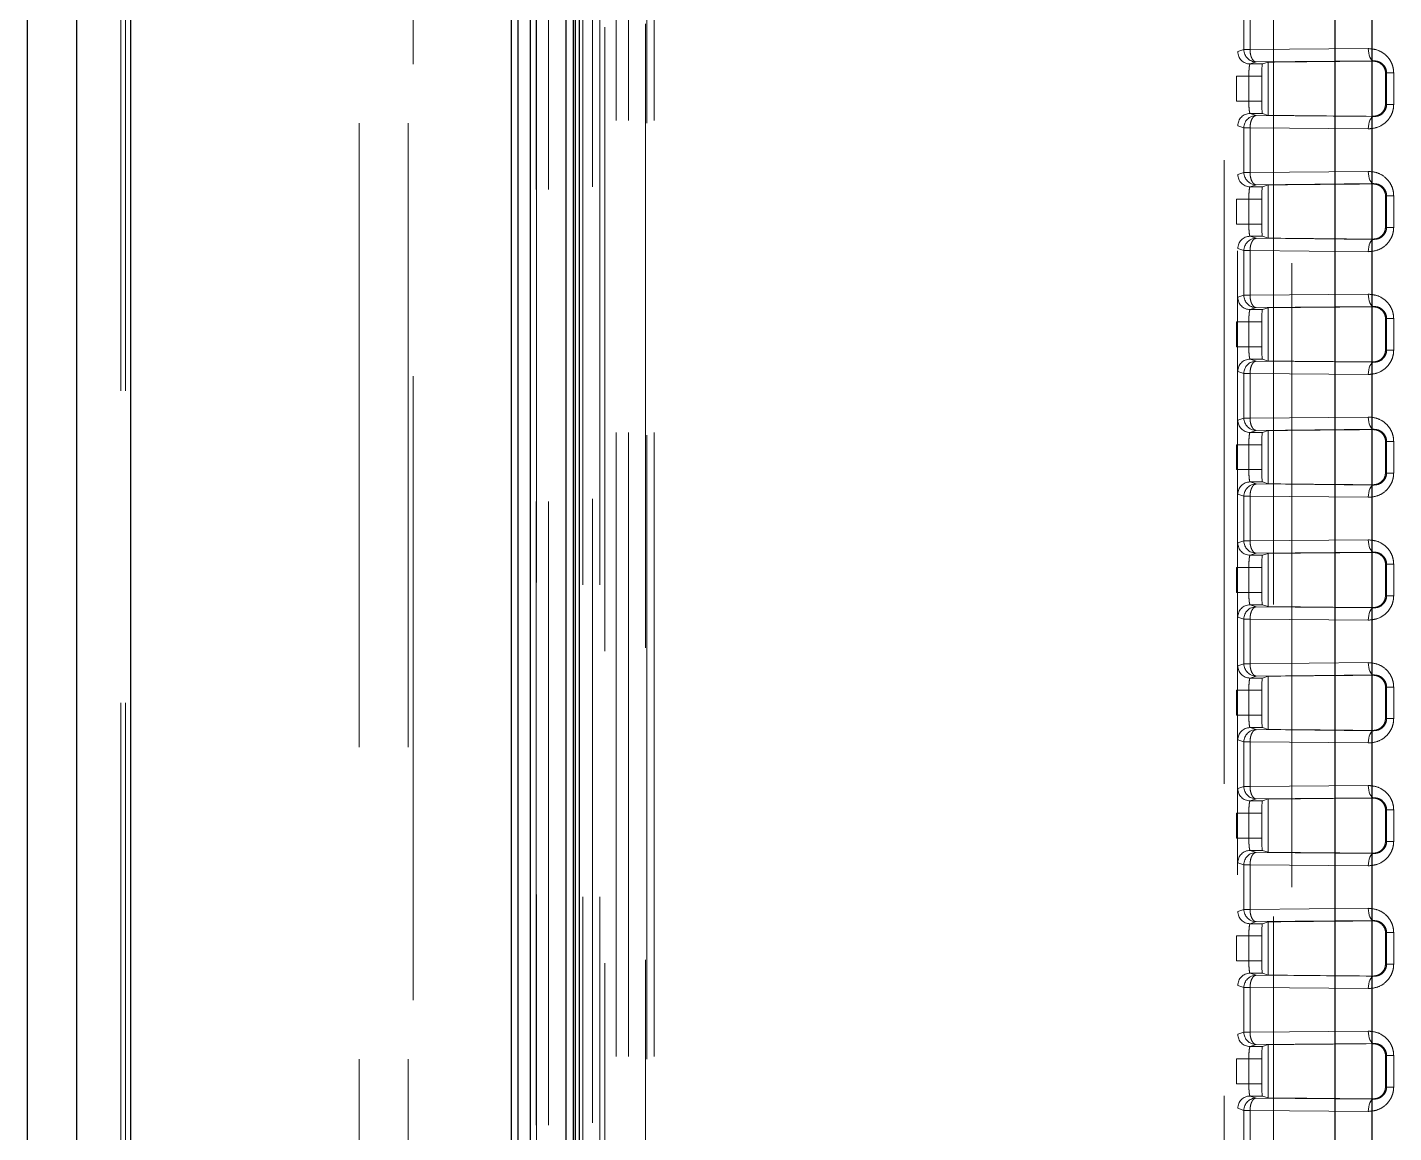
# Model space of a CAD drawing. Header units: millimetres. Extents: x 108 to 5832, y 144 to 4056.
# Drawn here: x 1115.8 to 1171.4, y 1495.6 to 1540.6 of the extents above; entities that cross this region are included whole.
import ezdxf

# ---------------------------------------------------------------- set-up
doc = ezdxf.new("R2010")
doc.units = ezdxf.units.MM
doc.header["$LTSCALE"] = 20
doc.linetypes.add('HIDDEN', pattern=[1.905, 1.27, -0.635])

msp = doc.modelspace()

# ---------------------------------------------------------------- linework, layer by layer
at = {"color": 7, "linetype": 'Continuous', "lineweight": 25}
for p, q in [((1115.802, 1767.814), (1115.802, 1131.814)), ((1117.802, 1767.814), (1117.802, 1131.814)), ((1120.002, 1754.814), (1120.002, 1144.814)), ((1135.502, 1381.614), (1135.502, 1619.614)), ((1135.776, 1381.614), (1135.776, 1619.614)), ((1136.276, 1381.614), (1136.276, 1619.614)), ((1137.715, 1619.514), (1137.715, 1381.714)), ((1138.015, 1619.514), (1138.015, 1381.714)), ((1138.11, 1381.714), (1138.11, 1619.514)), ((1138.252, 1619.364), (1138.252, 1381.864)), ((1169.002, 1594.914), (1169.002, 1406.314)), ((1170.502, 1593.414), (1170.502, 1407.814))]:
    msp.add_line(p, q, dxfattribs=at)
at = {"color": 1, "linetype": 'HIDDEN', "lineweight": 18}
for p, q in [((1119.602, 1144.814), (1119.602, 1754.814)), ((1119.802, 1144.814), (1119.802, 1754.814)), ((1120.002, 1754.814), (1120.002, 1144.814)), ((1136.502, 1381.614), (1136.502, 1619.614)), ((1136.513, 1619.614), (1136.513, 1381.614)), ((1137.013, 1381.614), (1137.013, 1619.614)), ((1138.41, 1619.514), (1138.41, 1381.714)), ((1138.802, 1381.714), (1138.802, 1619.514)), ((1139.094, 1619.514), (1139.094, 1381.712)), ((1139.302, 1616.814), (1139.302, 1384.414)), ((1139.756, 1384.414), (1139.756, 1616.814)), ((1140.256, 1384.414), (1140.256, 1616.814)), ((1140.96, 1616.957), (1140.96, 1384.272)), ((1141.002, 1384.313), (1141.002, 1616.915)), ((1141.302, 1384.414), (1141.302, 1616.814)), ((1164.502, 1433.612), (1164.502, 1580.621)), ((1166.505, 1580.616), (1166.505, 1433.613)), ((1165.041, 1429.914), (1165.041, 1578.791)), ((1129.302, 1574.814), (1129.302, 1424.814)), ((1131.302, 1574.814), (1131.302, 1424.814)), ((1131.502, 1424.814), (1131.502, 1574.814)), ((1167.253, 1569.114), (1167.253, 1433.738)), ((1165.299, 1539.705), (1165.299, 1541.524)), ((1165.55, 1539.705), (1165.55, 1541.524)), ((1165.299, 1539.705), (1165.053, 1539.623)), ((1165.55, 1539.705), (1165.299, 1539.705)), ((1170.361, 1539.749), (1165.55, 1539.705)), ((1165.552, 1539.123), (1165.798, 1539.205)), ((1166.054, 1539.123), (1165.552, 1539.123)), ((1170.579, 1539.249), (1165.798, 1539.205)), ((1166.284, 1539.199), (1166.054, 1539.123)), ((1166.284, 1539.199), (1166.284, 1537.029)), ((1170.579, 1539.249), (1170.549, 1539.239)), ((1165.002, 1538.623), (1165.002, 1537.606)), ((1165.002, 1538.623), (1165.501, 1538.623)), ((1165.501, 1538.623), (1165.501, 1537.606)), ((1165.501, 1538.623), (1166.028, 1538.623)), ((1166.028, 1537.606), (1166.028, 1538.623)), ((1171.062, 1538.743), (1171.106, 1538.758)), ((1171.062, 1537.485), (1171.062, 1538.743)), ((1171.394, 1538.758), (1171.106, 1538.758)), ((1171.106, 1537.47), (1171.106, 1538.758)), ((1171.394, 1537.47), (1171.394, 1538.758)), ((1165.002, 1537.606), (1165.501, 1537.606)), ((1166.028, 1537.606), (1165.501, 1537.606)), ((1165.552, 1537.106), (1166.054, 1537.106)), ((1165.798, 1537.024), (1165.552, 1537.106)), ((1166.054, 1537.106), (1166.284, 1537.029)), ((1171.106, 1537.47), (1171.062, 1537.485)), ((1171.394, 1537.47), (1171.106, 1537.47)), ((1165.053, 1536.606), (1165.299, 1536.524)), ((1165.798, 1537.024), (1170.579, 1536.98)), ((1170.549, 1536.99), (1170.579, 1536.98)), ((1165.299, 1536.524), (1165.55, 1536.524)), ((1165.299, 1534.705), (1165.299, 1536.524)), ((1165.55, 1534.705), (1165.55, 1536.524)), ((1165.55, 1536.524), (1170.361, 1536.48)), ((1165.299, 1534.705), (1165.053, 1534.623)), ((1165.55, 1534.705), (1165.299, 1534.705)), ((1170.361, 1534.749), (1165.55, 1534.705)), ((1165.552, 1534.123), (1165.798, 1534.205)), ((1166.054, 1534.123), (1165.552, 1534.123)), ((1170.579, 1534.249), (1165.798, 1534.205)), ((1166.284, 1534.199), (1166.054, 1534.123)), ((1166.284, 1534.199), (1166.284, 1532.029)), ((1170.579, 1534.249), (1170.549, 1534.239)), ((1165.002, 1533.623), (1165.002, 1532.606)), ((1165.002, 1533.623), (1165.501, 1533.623)), ((1165.501, 1533.623), (1165.501, 1532.606)), ((1165.501, 1533.623), (1166.028, 1533.623)), ((1166.028, 1532.606), (1166.028, 1533.623)), ((1171.062, 1533.743), (1171.106, 1533.758)), ((1171.062, 1532.485), (1171.062, 1533.743)), ((1171.394, 1533.758), (1171.106, 1533.758)), ((1171.106, 1532.47), (1171.106, 1533.758)), ((1171.394, 1532.47), (1171.394, 1533.758)), ((1165.002, 1532.606), (1165.501, 1532.606)), ((1166.028, 1532.606), (1165.501, 1532.606)), ((1165.798, 1532.024), (1165.552, 1532.106)), ((1165.552, 1532.106), (1166.054, 1532.106)), ((1166.054, 1532.106), (1166.284, 1532.029)), ((1171.106, 1532.47), (1171.062, 1532.485)), ((1171.394, 1532.47), (1171.106, 1532.47)), ((1165.053, 1531.606), (1165.299, 1531.524)), ((1165.798, 1532.024), (1170.579, 1531.98)), ((1170.549, 1531.99), (1170.579, 1531.98)), ((1165.299, 1531.524), (1165.55, 1531.524)), ((1165.299, 1529.705), (1165.299, 1531.524)), ((1165.55, 1529.705), (1165.55, 1531.524)), ((1165.55, 1531.524), (1170.361, 1531.48)), ((1165.299, 1529.705), (1165.053, 1529.623)), ((1165.55, 1529.705), (1165.299, 1529.705)), ((1170.361, 1529.749), (1165.55, 1529.705)), ((1165.552, 1529.123), (1165.798, 1529.205)), ((1166.054, 1529.123), (1165.552, 1529.123)), ((1170.579, 1529.249), (1165.798, 1529.205)), ((1166.284, 1529.199), (1166.054, 1529.123)), ((1166.284, 1529.199), (1166.284, 1527.029)), ((1170.579, 1529.249), (1170.549, 1529.239)), ((1165.002, 1528.623), (1165.002, 1527.606)), ((1165.002, 1528.623), (1165.501, 1528.623)), ((1165.501, 1528.623), (1165.501, 1527.606)), ((1165.501, 1528.623), (1166.028, 1528.623)), ((1166.028, 1527.606), (1166.028, 1528.623)), ((1171.062, 1528.743), (1171.106, 1528.758)), ((1171.062, 1527.485), (1171.062, 1528.743)), ((1171.394, 1528.758), (1171.106, 1528.758)), ((1171.106, 1527.47), (1171.106, 1528.758)), ((1171.394, 1527.47), (1171.394, 1528.758)), ((1165.002, 1527.606), (1165.501, 1527.606)), ((1166.028, 1527.606), (1165.501, 1527.606)), ((1165.552, 1527.106), (1166.054, 1527.106)), ((1165.798, 1527.024), (1165.552, 1527.106)), ((1166.054, 1527.106), (1166.284, 1527.029)), ((1171.106, 1527.47), (1171.062, 1527.485)), ((1171.394, 1527.47), (1171.106, 1527.47)), ((1165.053, 1526.606), (1165.299, 1526.524)), ((1165.798, 1527.024), (1170.579, 1526.98)), ((1170.549, 1526.99), (1170.579, 1526.98)), ((1165.299, 1526.524), (1165.55, 1526.524)), ((1165.299, 1524.705), (1165.299, 1526.524)), ((1165.55, 1524.705), (1165.55, 1526.524)), ((1165.55, 1526.524), (1170.361, 1526.48)), ((1165.299, 1524.705), (1165.053, 1524.623)), ((1165.55, 1524.705), (1165.299, 1524.705)), ((1170.361, 1524.749), (1165.55, 1524.705)), ((1165.552, 1524.123), (1165.798, 1524.205)), ((1166.054, 1524.123), (1165.552, 1524.123)), ((1170.579, 1524.249), (1165.798, 1524.205)), ((1166.284, 1524.199), (1166.054, 1524.123)), ((1166.284, 1524.199), (1166.284, 1522.029)), ((1170.579, 1524.249), (1170.549, 1524.239)), ((1171.062, 1523.743), (1171.106, 1523.758)), ((1171.394, 1523.758), (1171.106, 1523.758)), ((1171.106, 1522.47), (1171.106, 1523.758)), ((1171.394, 1522.47), (1171.394, 1523.758)), ((1165.002, 1523.623), (1165.002, 1522.606)), ((1165.002, 1523.623), (1165.501, 1523.623)), ((1165.501, 1523.623), (1165.501, 1522.606)), ((1165.501, 1523.623), (1166.028, 1523.623)), ((1166.028, 1522.606), (1166.028, 1523.623)), ((1171.062, 1522.485), (1171.062, 1523.743)), ((1165.002, 1522.606), (1165.501, 1522.606)), ((1166.028, 1522.606), (1165.501, 1522.606)), ((1165.798, 1522.024), (1165.552, 1522.106)), ((1165.552, 1522.106), (1166.054, 1522.106)), ((1166.054, 1522.106), (1166.284, 1522.029)), ((1171.106, 1522.47), (1171.062, 1522.485)), ((1171.394, 1522.47), (1171.106, 1522.47)), ((1165.053, 1521.606), (1165.299, 1521.524)), ((1165.798, 1522.024), (1170.579, 1521.98)), ((1170.549, 1521.99), (1170.579, 1521.98)), ((1165.299, 1521.524), (1165.55, 1521.524)), ((1165.299, 1519.705), (1165.299, 1521.524)), ((1165.55, 1519.705), (1165.55, 1521.524)), ((1165.55, 1521.524), (1170.361, 1521.48)), ((1165.299, 1519.705), (1165.053, 1519.623)), ((1165.55, 1519.705), (1165.299, 1519.705)), ((1170.361, 1519.749), (1165.55, 1519.705)), ((1165.552, 1519.123), (1165.798, 1519.205)), ((1166.054, 1519.123), (1165.552, 1519.123)), ((1170.579, 1519.249), (1165.798, 1519.205)), ((1166.284, 1519.199), (1166.054, 1519.123)), ((1166.284, 1519.199), (1166.284, 1517.029)), ((1170.579, 1519.249), (1170.549, 1519.239)), ((1171.062, 1518.744), (1171.106, 1518.758)), ((1171.394, 1518.758), (1171.106, 1518.758)), ((1171.106, 1517.47), (1171.106, 1518.758)), ((1171.394, 1517.47), (1171.394, 1518.758)), ((1165.002, 1518.623), (1165.002, 1517.606)), ((1165.002, 1518.623), (1165.501, 1518.623)), ((1165.501, 1518.623), (1165.501, 1517.606)), ((1165.501, 1518.623), (1166.028, 1518.623)), ((1166.028, 1517.606), (1166.028, 1518.623)), ((1171.062, 1517.485), (1171.062, 1518.744)), ((1165.002, 1517.606), (1165.501, 1517.606)), ((1166.028, 1517.606), (1165.501, 1517.606)), ((1165.798, 1517.024), (1165.552, 1517.106)), ((1165.552, 1517.106), (1166.054, 1517.106)), ((1166.054, 1517.106), (1166.284, 1517.029)), ((1171.106, 1517.47), (1171.062, 1517.485)), ((1171.394, 1517.47), (1171.106, 1517.47)), ((1165.053, 1516.606), (1165.299, 1516.524)), ((1165.798, 1517.024), (1170.579, 1516.98)), ((1170.549, 1516.99), (1170.579, 1516.98)), ((1165.299, 1516.524), (1165.55, 1516.524)), ((1165.299, 1514.705), (1165.299, 1516.524)), ((1165.55, 1514.705), (1165.55, 1516.524)), ((1165.55, 1516.524), (1170.361, 1516.48)), ((1165.299, 1514.705), (1165.053, 1514.623)), ((1165.55, 1514.705), (1165.299, 1514.705)), ((1170.361, 1514.749), (1165.55, 1514.705)), ((1165.552, 1514.123), (1165.798, 1514.205)), ((1166.054, 1514.123), (1165.552, 1514.123)), ((1170.579, 1514.249), (1165.798, 1514.205)), ((1166.284, 1514.199), (1166.054, 1514.123)), ((1166.284, 1514.199), (1166.284, 1512.029)), ((1170.579, 1514.249), (1170.549, 1514.239)), ((1171.062, 1513.744), (1171.106, 1513.758)), ((1171.394, 1513.758), (1171.106, 1513.758)), ((1171.106, 1512.47), (1171.106, 1513.758)), ((1171.394, 1512.47), (1171.394, 1513.758)), ((1165.002, 1513.623), (1165.002, 1512.606)), ((1165.002, 1513.623), (1165.501, 1513.623)), ((1165.501, 1513.623), (1165.501, 1512.606)), ((1165.501, 1513.623), (1166.028, 1513.623)), ((1166.028, 1512.606), (1166.028, 1513.623)), ((1171.062, 1512.485), (1171.062, 1513.744)), ((1165.002, 1512.606), (1165.501, 1512.606)), ((1166.028, 1512.606), (1165.501, 1512.606)), ((1165.552, 1512.106), (1166.054, 1512.106)), ((1165.798, 1512.024), (1165.552, 1512.106)), ((1166.054, 1512.106), (1166.284, 1512.029)), ((1171.106, 1512.47), (1171.062, 1512.485)), ((1171.394, 1512.47), (1171.106, 1512.47)), ((1165.053, 1511.606), (1165.299, 1511.524)), ((1165.798, 1512.024), (1170.579, 1511.98)), ((1170.549, 1511.99), (1170.579, 1511.98)), ((1165.299, 1511.524), (1165.55, 1511.524)), ((1165.299, 1509.705), (1165.299, 1511.524)), ((1165.55, 1509.705), (1165.55, 1511.524)), ((1165.55, 1511.524), (1170.361, 1511.48)), ((1165.299, 1509.705), (1165.053, 1509.623)), ((1165.55, 1509.705), (1165.299, 1509.705)), ((1170.361, 1509.749), (1165.55, 1509.705)), ((1165.552, 1509.123), (1165.798, 1509.205)), ((1166.054, 1509.123), (1165.552, 1509.123)), ((1170.579, 1509.249), (1165.798, 1509.205)), ((1166.284, 1509.199), (1166.054, 1509.123)), ((1166.284, 1509.199), (1166.284, 1507.029)), ((1170.579, 1509.249), (1170.549, 1509.239)), ((1171.062, 1508.744), (1171.106, 1508.758)), ((1171.394, 1508.758), (1171.106, 1508.758)), ((1171.106, 1507.47), (1171.106, 1508.758)), ((1171.394, 1507.47), (1171.394, 1508.758)), ((1165.002, 1508.623), (1165.002, 1507.606)), ((1165.002, 1508.623), (1165.501, 1508.623)), ((1165.501, 1508.623), (1165.501, 1507.606)), ((1165.501, 1508.623), (1166.028, 1508.623)), ((1166.028, 1507.606), (1166.028, 1508.623)), ((1171.062, 1507.485), (1171.062, 1508.744)), ((1165.002, 1507.606), (1165.501, 1507.606)), ((1166.028, 1507.606), (1165.501, 1507.606)), ((1165.798, 1507.024), (1165.552, 1507.106)), ((1165.552, 1507.106), (1166.054, 1507.106)), ((1166.054, 1507.106), (1166.284, 1507.029)), ((1171.106, 1507.47), (1171.062, 1507.485)), ((1171.394, 1507.47), (1171.106, 1507.47)), ((1165.053, 1506.606), (1165.299, 1506.524)), ((1165.798, 1507.024), (1170.579, 1506.98)), ((1170.549, 1506.99), (1170.579, 1506.98)), ((1165.299, 1506.524), (1165.55, 1506.524)), ((1165.299, 1504.705), (1165.299, 1506.524)), ((1165.55, 1504.705), (1165.55, 1506.524)), ((1165.55, 1506.524), (1170.361, 1506.48)), ((1165.299, 1504.705), (1165.053, 1504.623)), ((1165.55, 1504.705), (1165.299, 1504.705)), ((1170.361, 1504.749), (1165.55, 1504.705)), ((1165.552, 1504.123), (1165.798, 1504.205)), ((1166.054, 1504.123), (1165.552, 1504.123)), ((1170.579, 1504.249), (1165.798, 1504.205)), ((1166.284, 1504.199), (1166.054, 1504.123)), ((1166.284, 1504.199), (1166.284, 1502.029)), ((1170.579, 1504.249), (1170.549, 1504.239)), ((1171.062, 1503.744), (1171.106, 1503.758)), ((1171.394, 1503.758), (1171.106, 1503.758)), ((1171.106, 1502.47), (1171.106, 1503.758)), ((1171.394, 1502.47), (1171.394, 1503.758)), ((1165.002, 1503.623), (1165.002, 1502.606)), ((1165.002, 1503.623), (1165.501, 1503.623)), ((1165.501, 1503.623), (1165.501, 1502.606)), ((1165.501, 1503.623), (1166.028, 1503.623)), ((1166.028, 1502.606), (1166.028, 1503.623)), ((1171.062, 1502.485), (1171.062, 1503.744)), ((1165.002, 1502.606), (1165.501, 1502.606)), ((1166.028, 1502.606), (1165.501, 1502.606)), ((1165.798, 1502.024), (1165.552, 1502.106)), ((1165.552, 1502.106), (1166.054, 1502.106)), ((1166.054, 1502.106), (1166.284, 1502.029)), ((1171.106, 1502.47), (1171.062, 1502.485)), ((1171.394, 1502.47), (1171.106, 1502.47)), ((1165.053, 1501.606), (1165.299, 1501.524)), ((1165.299, 1501.524), (1165.55, 1501.524)), ((1165.299, 1499.705), (1165.299, 1501.524)), ((1165.55, 1499.705), (1165.55, 1501.524)), ((1165.55, 1501.524), (1170.361, 1501.48)), ((1165.798, 1502.024), (1170.579, 1501.98)), ((1170.549, 1501.99), (1170.579, 1501.98)), ((1165.299, 1499.705), (1165.053, 1499.623)), ((1165.55, 1499.705), (1165.299, 1499.705)), ((1170.361, 1499.749), (1165.55, 1499.705)), ((1165.552, 1499.123), (1165.798, 1499.205)), ((1166.054, 1499.123), (1165.552, 1499.123)), ((1170.579, 1499.249), (1165.798, 1499.205)), ((1166.284, 1499.199), (1166.054, 1499.123)), ((1166.284, 1499.199), (1166.284, 1497.029)), ((1170.579, 1499.249), (1170.549, 1499.239)), ((1171.062, 1498.744), (1171.106, 1498.758)), ((1171.062, 1497.485), (1171.062, 1498.744)), ((1171.394, 1498.758), (1171.106, 1498.758)), ((1171.106, 1497.47), (1171.106, 1498.758)), ((1171.394, 1497.47), (1171.394, 1498.758)), ((1165.002, 1498.623), (1165.002, 1497.606)), ((1165.002, 1498.623), (1165.501, 1498.623)), ((1165.501, 1498.623), (1165.501, 1497.606)), ((1165.501, 1498.623), (1166.028, 1498.623)), ((1166.028, 1497.606), (1166.028, 1498.623)), ((1165.002, 1497.606), (1165.501, 1497.606)), ((1166.028, 1497.606), (1165.501, 1497.606)), ((1165.552, 1497.106), (1166.054, 1497.106)), ((1165.798, 1497.024), (1165.552, 1497.106)), ((1166.054, 1497.106), (1166.284, 1497.029)), ((1171.106, 1497.47), (1171.062, 1497.485)), ((1171.394, 1497.47), (1171.106, 1497.47)), ((1165.053, 1496.606), (1165.299, 1496.524)), ((1165.299, 1496.524), (1165.55, 1496.524)), ((1165.299, 1494.705), (1165.299, 1496.524)), ((1165.55, 1494.705), (1165.55, 1496.524)), ((1165.55, 1496.524), (1170.361, 1496.48)), ((1165.798, 1497.024), (1170.579, 1496.98)), ((1170.549, 1496.99), (1170.579, 1496.98))]:
    msp.add_line(p, q, dxfattribs=at)
at = {"color": 1, "linetype": 'HIDDEN', "lineweight": 18, "flags": 128}
for points in [[(1170.361, 1539.749), (1170.366, 1539.652), (1170.379, 1539.559), (1170.399, 1539.474), (1170.426, 1539.398), (1170.459, 1539.336), (1170.497, 1539.289), (1170.537, 1539.26), (1170.579, 1539.249)], [(1170.361, 1536.48), (1170.366, 1536.576), (1170.379, 1536.669), (1170.399, 1536.755), (1170.426, 1536.83), (1170.459, 1536.893), (1170.497, 1536.939), (1170.537, 1536.969), (1170.579, 1536.98)], [(1170.361, 1534.749), (1170.366, 1534.652), (1170.379, 1534.559), (1170.399, 1534.474), (1170.426, 1534.398), (1170.459, 1534.336), (1170.497, 1534.289), (1170.537, 1534.26), (1170.579, 1534.249)], [(1170.361, 1531.48), (1170.366, 1531.576), (1170.379, 1531.669), (1170.399, 1531.755), (1170.426, 1531.83), (1170.459, 1531.893), (1170.497, 1531.939), (1170.537, 1531.969), (1170.579, 1531.98)], [(1170.361, 1529.749), (1170.366, 1529.652), (1170.379, 1529.559), (1170.399, 1529.474), (1170.426, 1529.398), (1170.459, 1529.336), (1170.497, 1529.289), (1170.537, 1529.26), (1170.579, 1529.249)], [(1170.361, 1526.48), (1170.366, 1526.576), (1170.379, 1526.669), (1170.399, 1526.755), (1170.426, 1526.83), (1170.459, 1526.893), (1170.497, 1526.939), (1170.537, 1526.969), (1170.579, 1526.98)], [(1170.361, 1524.749), (1170.366, 1524.652), (1170.379, 1524.559), (1170.399, 1524.474), (1170.426, 1524.398), (1170.459, 1524.336), (1170.497, 1524.289), (1170.537, 1524.26), (1170.579, 1524.249)], [(1170.361, 1521.48), (1170.366, 1521.576), (1170.379, 1521.669), (1170.399, 1521.755), (1170.426, 1521.83), (1170.459, 1521.893), (1170.497, 1521.939), (1170.537, 1521.969), (1170.579, 1521.98)], [(1170.361, 1519.749), (1170.366, 1519.652), (1170.379, 1519.559), (1170.399, 1519.474), (1170.426, 1519.398), (1170.459, 1519.336), (1170.497, 1519.289), (1170.537, 1519.26), (1170.579, 1519.249)], [(1170.361, 1516.48), (1170.366, 1516.576), (1170.379, 1516.669), (1170.399, 1516.755), (1170.426, 1516.83), (1170.459, 1516.893), (1170.497, 1516.939), (1170.537, 1516.969), (1170.579, 1516.98)], [(1170.361, 1514.749), (1170.366, 1514.652), (1170.379, 1514.559), (1170.399, 1514.473), (1170.426, 1514.398), (1170.459, 1514.336), (1170.497, 1514.289), (1170.537, 1514.26), (1170.579, 1514.249)], [(1170.361, 1511.48), (1170.366, 1511.576), (1170.379, 1511.669), (1170.399, 1511.755), (1170.426, 1511.83), (1170.459, 1511.893), (1170.497, 1511.939), (1170.537, 1511.969), (1170.579, 1511.98)], [(1170.361, 1509.749), (1170.366, 1509.652), (1170.379, 1509.559), (1170.399, 1509.473), (1170.426, 1509.398), (1170.459, 1509.336), (1170.497, 1509.289), (1170.537, 1509.26), (1170.579, 1509.249)], [(1170.361, 1506.48), (1170.366, 1506.576), (1170.379, 1506.669), (1170.399, 1506.755), (1170.426, 1506.83), (1170.459, 1506.893), (1170.497, 1506.939), (1170.537, 1506.969), (1170.579, 1506.98)], [(1170.361, 1504.749), (1170.366, 1504.652), (1170.379, 1504.559), (1170.399, 1504.473), (1170.426, 1504.398), (1170.459, 1504.336), (1170.497, 1504.289), (1170.537, 1504.26), (1170.579, 1504.249)], [(1170.361, 1501.48), (1170.366, 1501.576), (1170.379, 1501.669), (1170.399, 1501.755), (1170.426, 1501.83), (1170.459, 1501.893), (1170.497, 1501.939), (1170.537, 1501.969), (1170.579, 1501.98)], [(1170.361, 1499.749), (1170.366, 1499.652), (1170.379, 1499.559), (1170.399, 1499.473), (1170.426, 1499.398), (1170.459, 1499.336), (1170.497, 1499.289), (1170.537, 1499.26), (1170.579, 1499.249)], [(1170.361, 1496.48), (1170.366, 1496.576), (1170.379, 1496.669), (1170.399, 1496.755), (1170.426, 1496.83), (1170.459, 1496.893), (1170.497, 1496.939), (1170.537, 1496.969), (1170.579, 1496.98)]]:
    msp.add_lwpolyline(points, dxfattribs=at)
at = {"color": 1, "linetype": 'HIDDEN', "lineweight": 18}
for centre, start, end in [((1165.553, 1539.623), 180.0174, 269.9074), ((1165.799, 1539.705), 180.0389, 269.8859), ((1165.553, 1536.605), 90.1141, 179.9611), ((1165.799, 1536.523), 90.1003, 179.9748), ((1165.553, 1534.623), 180.0253, 269.9131), ((1165.799, 1534.705), 180.0389, 269.8859), ((1165.553, 1531.605), 90.1141, 179.9611), ((1165.799, 1531.523), 90.1003, 179.9748), ((1165.553, 1529.623), 180.0253, 269.9131), ((1165.799, 1529.705), 180.0389, 269.8859), ((1165.553, 1526.605), 90.1141, 179.9611), ((1165.799, 1526.523), 90.1003, 179.9748), ((1165.553, 1524.623), 180.0253, 269.9131), ((1165.799, 1524.705), 180.0389, 269.8859), ((1165.553, 1521.605), 90.1141, 179.9611), ((1165.799, 1521.523), 90.1003, 179.9748), ((1165.553, 1519.623), 180.0253, 269.9131), ((1165.799, 1519.705), 180.0389, 269.8859), ((1165.553, 1516.605), 90.1141, 179.9611), ((1165.799, 1516.523), 90.1003, 179.9748), ((1165.553, 1514.623), 180.0253, 269.9131), ((1165.799, 1514.705), 180.0389, 269.8859), ((1165.553, 1511.605), 90.1141, 179.9611), ((1165.799, 1511.523), 90.1003, 179.9748), ((1165.553, 1509.623), 180.0253, 269.9131), ((1165.799, 1509.705), 180.0389, 269.8859), ((1165.553, 1506.605), 90.1141, 179.9611), ((1165.799, 1506.523), 90.1003, 179.9748), ((1165.553, 1504.623), 180.0253, 269.9131), ((1165.799, 1504.705), 180.0252, 269.8997), ((1165.553, 1501.606), 90.0869, 179.9747), ((1165.799, 1501.524), 90.1003, 179.9748), ((1165.553, 1499.623), 180.0253, 269.9131), ((1165.799, 1499.705), 180.0252, 269.8997), ((1165.553, 1496.606), 90.0869, 179.9747), ((1165.799, 1496.524), 90.1003, 179.9748)]:
    msp.add_arc(centre, 0.5, start, end, dxfattribs=at)
for centre, major_axis, ratio, start_param, end_param in [((1166.054, 1538.623), (0, 0.5), 0.052408, 0.017453, 1.570796), ((1204.502, 1538.028), (77.227, 0), 0.017455, 2.026013, 2.088502), ((1166.054, 1537.606), (0, 0.5), 0.052408, 1.570796, 3.124139), ((1204.502, 1538.2), (77.227, 0), 0.017455, 4.194684, 4.257172), ((1166.054, 1533.623), (0, 0.5), 0.052408, 0.017453, 1.570796), ((1204.502, 1533.028), (77.227, 0), 0.017455, 2.026013, 2.088502), ((1166.054, 1532.606), (0, 0.5), 0.052408, 1.570796, 3.124139), ((1204.502, 1533.2), (77.227, 0), 0.017455, 4.194684, 4.257172), ((1166.054, 1528.623), (0, 0.5), 0.052408, 0.017453, 1.570796), ((1204.502, 1528.028), (77.227, 0), 0.017455, 2.026013, 2.088502), ((1166.054, 1527.606), (0, 0.5), 0.052408, 1.570796, 3.124139), ((1204.502, 1528.2), (77.227, 0), 0.017455, 4.194684, 4.257172), ((1166.054, 1523.623), (0, 0.5), 0.052408, 0.017453, 1.570796), ((1204.502, 1523.028), (77.227, 0), 0.017455, 2.026013, 2.088502), ((1166.054, 1522.606), (0, 0.5), 0.052408, 1.570796, 3.124139), ((1204.502, 1523.2), (77.227, 0), 0.017455, 4.194684, 4.257172), ((1166.054, 1518.623), (0, 0.5), 0.052408, 0.017453, 1.570796), ((1204.502, 1518.028), (77.227, 0), 0.017455, 2.026013, 2.088502), ((1166.054, 1517.606), (0, 0.5), 0.052408, 1.570796, 3.124139), ((1204.502, 1518.2), (77.227, 0), 0.017455, 4.194684, 4.257172), ((1166.054, 1513.623), (0, 0.5), 0.052408, 0.017453, 1.570796), ((1204.502, 1513.028), (77.227, 0), 0.017455, 2.026013, 2.088502), ((1166.054, 1512.606), (0, 0.5), 0.052408, 1.570796, 3.124139), ((1204.502, 1513.2), (77.227, 0), 0.017455, 4.194684, 4.257172), ((1166.054, 1508.623), (0, 0.5), 0.052408, 0.017453, 1.570796), ((1204.502, 1508.028), (77.227, 0), 0.017455, 2.026013, 2.088502), ((1166.054, 1507.606), (0, 0.5), 0.052408, 1.570796, 3.124139), ((1204.502, 1508.2), (77.227, 0), 0.017455, 4.194684, 4.257172), ((1166.054, 1503.623), (0, 0.5), 0.052408, 0.017453, 1.570796), ((1204.502, 1503.028), (77.227, 0), 0.017455, 2.026013, 2.088502), ((1166.054, 1502.606), (0, 0.5), 0.052408, 1.570796, 3.124139), ((1204.502, 1503.2), (77.227, 0), 0.017455, 4.194684, 4.257172), ((1166.054, 1498.623), (0, 0.5), 0.052408, 0.017453, 1.570796), ((1204.502, 1498.028), (77.227, 0), 0.017455, 2.026013, 2.088502), ((1166.054, 1497.606), (0, 0.5), 0.052408, 1.570796, 3.124139), ((1204.502, 1498.2), (77.227, 0), 0.017455, 4.194684, 4.257172)]:
    msp.add_ellipse(centre, major_axis=major_axis, ratio=ratio, start_param=start_param, end_param=end_param, dxfattribs=at)
for points, knots in [([(1165.798, 1539.205), (1165.798, 1539.205), (1165.797, 1539.205), (1165.794, 1539.205), (1165.787, 1539.205), (1165.773, 1539.208), (1165.745, 1539.216), (1165.709, 1539.238), (1165.665, 1539.283), (1165.618, 1539.357), (1165.58, 1539.461), (1165.555, 1539.582), (1165.551, 1539.661), (1165.55, 1539.705)], [0, 0, 0, 0, 0.002994, 0.008183, 0.025073, 0.057528, 0.116931, 0.240472, 0.347853, 0.50041, 0.694062, 0.833159, 1, 1, 1, 1]), ([(1171.394, 1538.758), (1171.389, 1538.828), (1171.381, 1538.968), (1171.311, 1539.166), (1171.207, 1539.343), (1171.025, 1539.539), (1170.74, 1539.714), (1170.487, 1539.737), (1170.361, 1539.749)], [0, 0, 0, 0, 0.124795, 0.25039, 0.3739, 0.500786, 0.750349, 1, 1, 1, 1]), ([(1165.552, 1539.123), (1165.548, 1539.119), (1165.541, 1539.113), (1165.528, 1539.066), (1165.514, 1538.973), (1165.503, 1538.815), (1165.502, 1538.686), (1165.501, 1538.623)], [0, 0, 0, 0, 0.15427, 0.28946, 0.50164, 0.757557, 1, 1, 1, 1]), ([(1170.549, 1539.239), (1170.613, 1539.233), (1170.741, 1539.22), (1170.909, 1539.115), (1171.022, 1538.964), (1171.06, 1538.83), (1171.062, 1538.759), (1171.062, 1538.743)], [0, 0, 0, 0, 0.255118, 0.511038, 0.744363, 0.945965, 1, 1, 1, 1]), ([(1171.106, 1538.758), (1171.104, 1538.791), (1171.1, 1538.859), (1171.066, 1538.957), (1171.012, 1539.048), (1170.916, 1539.15), (1170.768, 1539.234), (1170.643, 1539.244), (1170.579, 1539.249)], [0, 0, 0, 0, 0.1015516, 0.2095457, 0.3277336, 0.4591396, 0.7224025, 1, 1, 1, 1]), ([(1165.501, 1537.606), (1165.502, 1537.543), (1165.503, 1537.413), (1165.514, 1537.255), (1165.528, 1537.163), (1165.541, 1537.116), (1165.548, 1537.109), (1165.552, 1537.106)], [0, 0, 0, 0, 0.242318, 0.498262, 0.710525, 0.845675, 1, 1, 1, 1]), ([(1170.361, 1536.48), (1170.487, 1536.491), (1170.739, 1536.515), (1171.025, 1536.689), (1171.206, 1536.885), (1171.311, 1537.062), (1171.381, 1537.26), (1171.389, 1537.4), (1171.394, 1537.47)], [0, 0, 0, 0, 0.2495663, 0.4985903, 0.6252958, 0.7489079, 0.8747796, 1, 1, 1, 1]), ([(1171.062, 1537.485), (1171.057, 1537.434), (1171.048, 1537.333), (1170.976, 1537.196), (1170.868, 1537.085), (1170.721, 1537.005), (1170.609, 1536.995), (1170.549, 1536.99)], [0, 0, 0, 0, 0.181665, 0.362992, 0.552265, 0.7629, 1, 1, 1, 1]), ([(1170.579, 1536.98), (1170.643, 1536.985), (1170.768, 1536.995), (1170.916, 1537.079), (1171.012, 1537.18), (1171.066, 1537.271), (1171.1, 1537.369), (1171.104, 1537.437), (1171.106, 1537.47)], [0, 0, 0, 0, 0.277517, 0.540392, 0.671832, 0.790202, 0.898335, 1, 1, 1, 1]), ([(1165.55, 1536.524), (1165.553, 1536.582), (1165.558, 1536.673), (1165.587, 1536.79), (1165.62, 1536.872), (1165.661, 1536.94), (1165.718, 1537.004), (1165.768, 1537.016), (1165.798, 1537.024)], [0, 0, 0, 0, 0.222809, 0.351387, 0.500171, 0.618746, 0.760453, 1, 1, 1, 1]), ([(1165.798, 1534.205), (1165.798, 1534.205), (1165.797, 1534.205), (1165.794, 1534.205), (1165.787, 1534.205), (1165.773, 1534.208), (1165.745, 1534.216), (1165.709, 1534.238), (1165.665, 1534.283), (1165.618, 1534.357), (1165.58, 1534.461), (1165.555, 1534.582), (1165.551, 1534.661), (1165.55, 1534.705)], [0, 0, 0, 0, 0.0029944, 0.0081832, 0.0250725, 0.0575275, 0.1169295, 0.2404694, 0.3478499, 0.5004055, 0.6940558, 0.8330084, 1, 1, 1, 1]), ([(1171.394, 1533.758), (1171.389, 1533.828), (1171.381, 1533.968), (1171.311, 1534.166), (1171.207, 1534.343), (1171.025, 1534.539), (1170.74, 1534.714), (1170.487, 1534.737), (1170.361, 1534.749)], [0, 0, 0, 0, 0.124795, 0.25039, 0.3739, 0.500786, 0.750349, 1, 1, 1, 1]), ([(1165.552, 1534.123), (1165.548, 1534.119), (1165.541, 1534.113), (1165.528, 1534.066), (1165.514, 1533.973), (1165.503, 1533.815), (1165.502, 1533.686), (1165.501, 1533.623)], [0, 0, 0, 0, 0.15427, 0.28946, 0.50164, 0.757557, 1, 1, 1, 1]), ([(1170.549, 1534.239), (1170.613, 1534.233), (1170.741, 1534.22), (1170.909, 1534.115), (1171.022, 1533.964), (1171.06, 1533.83), (1171.062, 1533.758), (1171.062, 1533.743)], [0, 0, 0, 0, 0.255119, 0.511041, 0.744367, 0.946108, 1, 1, 1, 1]), ([(1171.106, 1533.758), (1171.104, 1533.791), (1171.1, 1533.859), (1171.066, 1533.957), (1171.012, 1534.048), (1170.916, 1534.15), (1170.768, 1534.234), (1170.643, 1534.244), (1170.579, 1534.249)], [0, 0, 0, 0, 0.1015516, 0.2095457, 0.3277336, 0.4591396, 0.7224025, 1, 1, 1, 1]), ([(1165.501, 1532.606), (1165.502, 1532.543), (1165.503, 1532.413), (1165.514, 1532.255), (1165.528, 1532.163), (1165.541, 1532.116), (1165.548, 1532.109), (1165.552, 1532.106)], [0, 0, 0, 0, 0.242318, 0.498262, 0.710525, 0.845675, 1, 1, 1, 1]), ([(1170.361, 1531.48), (1170.487, 1531.491), (1170.739, 1531.515), (1171.025, 1531.689), (1171.206, 1531.885), (1171.311, 1532.062), (1171.381, 1532.26), (1171.389, 1532.4), (1171.394, 1532.47)], [0, 0, 0, 0, 0.2495663, 0.4985903, 0.6252958, 0.7489079, 0.8747796, 1, 1, 1, 1]), ([(1171.062, 1532.485), (1171.057, 1532.434), (1171.048, 1532.332), (1170.976, 1532.196), (1170.868, 1532.085), (1170.721, 1532.005), (1170.609, 1531.995), (1170.549, 1531.99)], [0, 0, 0, 0, 0.181545, 0.363017, 0.552215, 0.762873, 1, 1, 1, 1]), ([(1170.579, 1531.98), (1170.643, 1531.985), (1170.768, 1531.995), (1170.916, 1532.079), (1171.012, 1532.18), (1171.066, 1532.271), (1171.1, 1532.369), (1171.104, 1532.437), (1171.106, 1532.47)], [0, 0, 0, 0, 0.277517, 0.540392, 0.671832, 0.790202, 0.898335, 1, 1, 1, 1]), ([(1165.55, 1531.524), (1165.553, 1531.582), (1165.558, 1531.673), (1165.587, 1531.79), (1165.62, 1531.872), (1165.661, 1531.94), (1165.718, 1532.004), (1165.768, 1532.016), (1165.798, 1532.024)], [0, 0, 0, 0, 0.222809, 0.351387, 0.500171, 0.618746, 0.760453, 1, 1, 1, 1]), ([(1165.798, 1529.205), (1165.798, 1529.205), (1165.797, 1529.205), (1165.794, 1529.205), (1165.787, 1529.205), (1165.773, 1529.208), (1165.745, 1529.216), (1165.709, 1529.238), (1165.665, 1529.283), (1165.618, 1529.357), (1165.58, 1529.461), (1165.555, 1529.582), (1165.551, 1529.661), (1165.55, 1529.705)], [0, 0, 0, 0, 0.0029944, 0.0081832, 0.0250725, 0.0575275, 0.1169295, 0.2404694, 0.3478499, 0.5004055, 0.6940558, 0.8330084, 1, 1, 1, 1]), ([(1171.394, 1528.758), (1171.389, 1528.828), (1171.381, 1528.968), (1171.311, 1529.166), (1171.207, 1529.343), (1171.025, 1529.539), (1170.74, 1529.714), (1170.487, 1529.737), (1170.361, 1529.749)], [0, 0, 0, 0, 0.124859, 0.250447, 0.373951, 0.500779, 0.750363, 1, 1, 1, 1]), ([(1165.552, 1529.123), (1165.548, 1529.119), (1165.541, 1529.113), (1165.528, 1529.066), (1165.514, 1528.973), (1165.503, 1528.815), (1165.502, 1528.686), (1165.501, 1528.623)], [0, 0, 0, 0, 0.15427, 0.28946, 0.50164, 0.757557, 1, 1, 1, 1]), ([(1170.549, 1529.239), (1170.613, 1529.233), (1170.741, 1529.22), (1170.909, 1529.115), (1171.022, 1528.964), (1171.06, 1528.83), (1171.062, 1528.758), (1171.062, 1528.743)], [0, 0, 0, 0, 0.255119, 0.511041, 0.744367, 0.946108, 1, 1, 1, 1]), ([(1171.106, 1528.758), (1171.104, 1528.791), (1171.1, 1528.859), (1171.066, 1528.957), (1171.012, 1529.048), (1170.916, 1529.15), (1170.768, 1529.234), (1170.643, 1529.244), (1170.579, 1529.249)], [0, 0, 0, 0, 0.101661, 0.209642, 0.327815, 0.459205, 0.722436, 1, 1, 1, 1]), ([(1165.501, 1527.606), (1165.502, 1527.543), (1165.503, 1527.413), (1165.514, 1527.255), (1165.528, 1527.163), (1165.541, 1527.116), (1165.548, 1527.109), (1165.552, 1527.106)], [0, 0, 0, 0, 0.242318, 0.498262, 0.710525, 0.845675, 1, 1, 1, 1]), ([(1170.361, 1526.48), (1170.487, 1526.491), (1170.739, 1526.515), (1171.025, 1526.689), (1171.206, 1526.885), (1171.311, 1527.062), (1171.381, 1527.26), (1171.389, 1527.4), (1171.394, 1527.47)], [0, 0, 0, 0, 0.2495663, 0.4985903, 0.6252958, 0.7489079, 0.8747796, 1, 1, 1, 1]), ([(1171.062, 1527.485), (1171.057, 1527.434), (1171.048, 1527.332), (1170.976, 1527.196), (1170.868, 1527.085), (1170.721, 1527.005), (1170.609, 1526.995), (1170.549, 1526.99)], [0, 0, 0, 0, 0.181545, 0.363017, 0.552215, 0.762873, 1, 1, 1, 1]), ([(1170.579, 1526.98), (1170.643, 1526.985), (1170.768, 1526.995), (1170.916, 1527.079), (1171.012, 1527.18), (1171.066, 1527.271), (1171.1, 1527.369), (1171.104, 1527.437), (1171.106, 1527.47)], [0, 0, 0, 0, 0.277517, 0.540392, 0.671832, 0.790202, 0.898335, 1, 1, 1, 1]), ([(1165.55, 1526.524), (1165.553, 1526.582), (1165.558, 1526.673), (1165.587, 1526.79), (1165.62, 1526.872), (1165.661, 1526.94), (1165.718, 1527.004), (1165.768, 1527.016), (1165.798, 1527.024)], [0, 0, 0, 0, 0.222809, 0.351387, 0.500171, 0.618746, 0.760453, 1, 1, 1, 1]), ([(1165.798, 1524.205), (1165.798, 1524.205), (1165.797, 1524.205), (1165.794, 1524.205), (1165.787, 1524.206), (1165.773, 1524.208), (1165.745, 1524.216), (1165.709, 1524.238), (1165.665, 1524.283), (1165.618, 1524.357), (1165.58, 1524.461), (1165.555, 1524.582), (1165.551, 1524.661), (1165.55, 1524.705)], [0, 0, 0, 0, 0.002994, 0.008181, 0.025076, 0.057531, 0.116933, 0.240472, 0.347852, 0.500407, 0.694057, 0.833009, 1, 1, 1, 1]), ([(1171.394, 1523.758), (1171.389, 1523.828), (1171.381, 1523.968), (1171.311, 1524.166), (1171.207, 1524.343), (1171.025, 1524.539), (1170.74, 1524.714), (1170.487, 1524.737), (1170.361, 1524.749)], [0, 0, 0, 0, 0.124859, 0.250447, 0.373951, 0.500779, 0.750363, 1, 1, 1, 1]), ([(1165.552, 1524.123), (1165.548, 1524.119), (1165.541, 1524.113), (1165.528, 1524.066), (1165.514, 1523.973), (1165.503, 1523.815), (1165.502, 1523.686), (1165.501, 1523.623)], [0, 0, 0, 0, 0.15427, 0.28946, 0.50164, 0.757557, 1, 1, 1, 1]), ([(1170.549, 1524.239), (1170.613, 1524.233), (1170.741, 1524.22), (1170.909, 1524.115), (1171.022, 1523.964), (1171.06, 1523.83), (1171.062, 1523.758), (1171.062, 1523.743)], [0, 0, 0, 0, 0.255119, 0.511041, 0.744367, 0.946108, 1, 1, 1, 1]), ([(1171.106, 1523.758), (1171.104, 1523.791), (1171.1, 1523.859), (1171.066, 1523.957), (1171.012, 1524.048), (1170.916, 1524.15), (1170.768, 1524.234), (1170.643, 1524.244), (1170.579, 1524.249)], [0, 0, 0, 0, 0.1016625, 0.2096449, 0.32782, 0.4592119, 0.7224464, 1, 1, 1, 1]), ([(1165.501, 1522.606), (1165.502, 1522.543), (1165.503, 1522.413), (1165.514, 1522.255), (1165.528, 1522.163), (1165.541, 1522.116), (1165.548, 1522.109), (1165.552, 1522.106)], [0, 0, 0, 0, 0.242309, 0.498372, 0.710536, 0.845681, 1, 1, 1, 1]), ([(1170.361, 1521.48), (1170.487, 1521.491), (1170.739, 1521.515), (1171.025, 1521.689), (1171.206, 1521.885), (1171.311, 1522.062), (1171.381, 1522.26), (1171.389, 1522.4), (1171.394, 1522.47)], [0, 0, 0, 0, 0.2495663, 0.4985903, 0.6252958, 0.7489079, 0.8747796, 1, 1, 1, 1]), ([(1171.062, 1522.485), (1171.057, 1522.434), (1171.048, 1522.332), (1170.976, 1522.196), (1170.868, 1522.085), (1170.721, 1522.005), (1170.609, 1521.995), (1170.549, 1521.99)], [0, 0, 0, 0, 0.181545, 0.363017, 0.552215, 0.762873, 1, 1, 1, 1]), ([(1170.579, 1521.98), (1170.643, 1521.985), (1170.768, 1521.995), (1170.916, 1522.079), (1171.012, 1522.18), (1171.066, 1522.271), (1171.1, 1522.369), (1171.104, 1522.437), (1171.106, 1522.47)], [0, 0, 0, 0, 0.277517, 0.540392, 0.671832, 0.790202, 0.898335, 1, 1, 1, 1]), ([(1165.55, 1521.524), (1165.553, 1521.582), (1165.558, 1521.673), (1165.587, 1521.79), (1165.62, 1521.872), (1165.661, 1521.94), (1165.718, 1522.004), (1165.768, 1522.016), (1165.798, 1522.024)], [0, 0, 0, 0, 0.222809, 0.351387, 0.500171, 0.618746, 0.760453, 1, 1, 1, 1]), ([(1165.798, 1519.205), (1165.798, 1519.205), (1165.797, 1519.205), (1165.794, 1519.205), (1165.787, 1519.206), (1165.773, 1519.208), (1165.745, 1519.216), (1165.709, 1519.238), (1165.665, 1519.283), (1165.618, 1519.357), (1165.58, 1519.461), (1165.555, 1519.582), (1165.551, 1519.661), (1165.55, 1519.705)], [0, 0, 0, 0, 0.002994, 0.008181, 0.025076, 0.057531, 0.116933, 0.240472, 0.347852, 0.500407, 0.694057, 0.833009, 1, 1, 1, 1]), ([(1171.394, 1518.758), (1171.389, 1518.828), (1171.381, 1518.968), (1171.311, 1519.166), (1171.207, 1519.343), (1171.025, 1519.539), (1170.74, 1519.714), (1170.487, 1519.737), (1170.361, 1519.749)], [0, 0, 0, 0, 0.124859, 0.250447, 0.373951, 0.500779, 0.750363, 1, 1, 1, 1]), ([(1165.552, 1519.123), (1165.548, 1519.119), (1165.541, 1519.113), (1165.528, 1519.066), (1165.514, 1518.973), (1165.503, 1518.815), (1165.502, 1518.686), (1165.501, 1518.623)], [0, 0, 0, 0, 0.15427, 0.28946, 0.50164, 0.757557, 1, 1, 1, 1]), ([(1170.549, 1519.239), (1170.613, 1519.233), (1170.741, 1519.22), (1170.909, 1519.115), (1171.022, 1518.964), (1171.06, 1518.83), (1171.062, 1518.759), (1171.062, 1518.744)], [0, 0, 0, 0, 0.255119, 0.511041, 0.744367, 0.946108, 1, 1, 1, 1]), ([(1171.106, 1518.758), (1171.104, 1518.791), (1171.1, 1518.859), (1171.066, 1518.957), (1171.012, 1519.048), (1170.916, 1519.15), (1170.768, 1519.234), (1170.643, 1519.244), (1170.579, 1519.249)], [0, 0, 0, 0, 0.1016625, 0.2096449, 0.32782, 0.4592119, 0.7224464, 1, 1, 1, 1]), ([(1165.501, 1517.606), (1165.502, 1517.543), (1165.503, 1517.413), (1165.514, 1517.255), (1165.528, 1517.163), (1165.541, 1517.116), (1165.548, 1517.109), (1165.552, 1517.106)], [0, 0, 0, 0, 0.242309, 0.498372, 0.710536, 0.845681, 1, 1, 1, 1]), ([(1170.361, 1516.48), (1170.487, 1516.491), (1170.739, 1516.515), (1171.025, 1516.689), (1171.206, 1516.885), (1171.311, 1517.062), (1171.381, 1517.26), (1171.389, 1517.4), (1171.394, 1517.47)], [0, 0, 0, 0, 0.249565, 0.498588, 0.625293, 0.748905, 0.87471, 1, 1, 1, 1]), ([(1171.062, 1517.485), (1171.057, 1517.434), (1171.048, 1517.332), (1170.976, 1517.196), (1170.868, 1517.085), (1170.721, 1517.005), (1170.609, 1516.995), (1170.549, 1516.99)], [0, 0, 0, 0, 0.181683, 0.363027, 0.552222, 0.762877, 1, 1, 1, 1]), ([(1170.579, 1516.98), (1170.643, 1516.985), (1170.768, 1516.995), (1170.916, 1517.079), (1171.012, 1517.18), (1171.066, 1517.271), (1171.1, 1517.369), (1171.104, 1517.437), (1171.106, 1517.47)], [0, 0, 0, 0, 0.277515, 0.540387, 0.671826, 0.790194, 0.898214, 1, 1, 1, 1]), ([(1165.55, 1516.524), (1165.553, 1516.582), (1165.558, 1516.673), (1165.587, 1516.79), (1165.62, 1516.872), (1165.661, 1516.94), (1165.718, 1517.004), (1165.768, 1517.016), (1165.798, 1517.024)], [0, 0, 0, 0, 0.222818, 0.351402, 0.500192, 0.618773, 0.760412, 1, 1, 1, 1]), ([(1165.798, 1514.205), (1165.798, 1514.205), (1165.797, 1514.205), (1165.794, 1514.205), (1165.787, 1514.206), (1165.773, 1514.208), (1165.745, 1514.216), (1165.709, 1514.238), (1165.665, 1514.283), (1165.618, 1514.357), (1165.58, 1514.461), (1165.555, 1514.582), (1165.551, 1514.661), (1165.55, 1514.705)], [0, 0, 0, 0, 0.002994, 0.008181, 0.025076, 0.057531, 0.116933, 0.240472, 0.347852, 0.500407, 0.694057, 0.833009, 1, 1, 1, 1]), ([(1171.394, 1513.758), (1171.389, 1513.828), (1171.381, 1513.968), (1171.311, 1514.166), (1171.207, 1514.343), (1171.025, 1514.539), (1170.74, 1514.714), (1170.487, 1514.737), (1170.361, 1514.749)], [0, 0, 0, 0, 0.124859, 0.250447, 0.373951, 0.500779, 0.750363, 1, 1, 1, 1]), ([(1165.552, 1514.123), (1165.548, 1514.119), (1165.541, 1514.113), (1165.528, 1514.066), (1165.514, 1513.973), (1165.503, 1513.815), (1165.502, 1513.686), (1165.501, 1513.623)], [0, 0, 0, 0, 0.15427, 0.28946, 0.50164, 0.757557, 1, 1, 1, 1]), ([(1170.549, 1514.239), (1170.613, 1514.233), (1170.741, 1514.22), (1170.909, 1514.115), (1171.022, 1513.964), (1171.06, 1513.83), (1171.062, 1513.759), (1171.062, 1513.744)], [0, 0, 0, 0, 0.255154, 0.511019, 0.744355, 0.946105, 1, 1, 1, 1]), ([(1171.106, 1513.758), (1171.104, 1513.791), (1171.1, 1513.859), (1171.066, 1513.957), (1171.012, 1514.048), (1170.916, 1514.15), (1170.768, 1514.234), (1170.643, 1514.244), (1170.579, 1514.249)], [0, 0, 0, 0, 0.1016625, 0.2096449, 0.32782, 0.4592119, 0.7224464, 1, 1, 1, 1]), ([(1165.501, 1512.606), (1165.502, 1512.543), (1165.503, 1512.413), (1165.514, 1512.255), (1165.528, 1512.163), (1165.541, 1512.116), (1165.548, 1512.109), (1165.552, 1512.106)], [0, 0, 0, 0, 0.242309, 0.498372, 0.710536, 0.845681, 1, 1, 1, 1]), ([(1170.361, 1511.48), (1170.487, 1511.491), (1170.739, 1511.515), (1171.025, 1511.689), (1171.206, 1511.885), (1171.311, 1512.062), (1171.381, 1512.26), (1171.389, 1512.4), (1171.394, 1512.47)], [0, 0, 0, 0, 0.249565, 0.498588, 0.625293, 0.748905, 0.87471, 1, 1, 1, 1]), ([(1171.062, 1512.485), (1171.057, 1512.434), (1171.048, 1512.332), (1170.976, 1512.196), (1170.868, 1512.085), (1170.721, 1512.005), (1170.609, 1511.995), (1170.549, 1511.99)], [0, 0, 0, 0, 0.181683, 0.363027, 0.552222, 0.762877, 1, 1, 1, 1]), ([(1170.579, 1511.98), (1170.643, 1511.985), (1170.768, 1511.995), (1170.916, 1512.079), (1171.012, 1512.18), (1171.066, 1512.271), (1171.1, 1512.369), (1171.104, 1512.437), (1171.106, 1512.47)], [0, 0, 0, 0, 0.277515, 0.540387, 0.671826, 0.790194, 0.898214, 1, 1, 1, 1]), ([(1165.55, 1511.524), (1165.553, 1511.582), (1165.558, 1511.673), (1165.587, 1511.79), (1165.62, 1511.872), (1165.661, 1511.94), (1165.718, 1512.004), (1165.768, 1512.016), (1165.798, 1512.024)], [0, 0, 0, 0, 0.2228234, 0.3514095, 0.5000818, 0.6187643, 0.7604066, 1, 1, 1, 1]), ([(1165.798, 1509.205), (1165.798, 1509.205), (1165.797, 1509.205), (1165.794, 1509.205), (1165.787, 1509.206), (1165.773, 1509.208), (1165.745, 1509.216), (1165.709, 1509.238), (1165.665, 1509.283), (1165.618, 1509.357), (1165.58, 1509.461), (1165.555, 1509.582), (1165.551, 1509.661), (1165.55, 1509.705)], [0, 0, 0, 0, 0.002994, 0.008181, 0.025076, 0.057531, 0.116933, 0.240472, 0.347852, 0.500407, 0.694057, 0.833009, 1, 1, 1, 1]), ([(1171.394, 1508.758), (1171.389, 1508.828), (1171.381, 1508.968), (1171.311, 1509.166), (1171.207, 1509.343), (1171.025, 1509.539), (1170.74, 1509.714), (1170.487, 1509.737), (1170.361, 1509.749)], [0, 0, 0, 0, 0.124859, 0.250447, 0.373951, 0.500779, 0.750363, 1, 1, 1, 1]), ([(1165.552, 1509.123), (1165.548, 1509.119), (1165.541, 1509.113), (1165.528, 1509.066), (1165.514, 1508.973), (1165.503, 1508.815), (1165.502, 1508.686), (1165.501, 1508.623)], [0, 0, 0, 0, 0.15427, 0.28946, 0.50164, 0.757557, 1, 1, 1, 1]), ([(1170.549, 1509.239), (1170.613, 1509.233), (1170.741, 1509.22), (1170.909, 1509.115), (1171.022, 1508.964), (1171.06, 1508.83), (1171.062, 1508.759), (1171.062, 1508.744)], [0, 0, 0, 0, 0.255148, 0.511098, 0.744339, 0.946102, 1, 1, 1, 1]), ([(1171.106, 1508.758), (1171.104, 1508.791), (1171.1, 1508.859), (1171.066, 1508.957), (1171.012, 1509.048), (1170.916, 1509.15), (1170.768, 1509.234), (1170.643, 1509.244), (1170.579, 1509.249)], [0, 0, 0, 0, 0.1016625, 0.2096449, 0.32782, 0.4592119, 0.7224464, 1, 1, 1, 1]), ([(1165.501, 1507.606), (1165.502, 1507.543), (1165.503, 1507.413), (1165.514, 1507.255), (1165.528, 1507.163), (1165.541, 1507.116), (1165.548, 1507.109), (1165.552, 1507.106)], [0, 0, 0, 0, 0.242454, 0.498383, 0.710542, 0.845685, 1, 1, 1, 1]), ([(1170.361, 1506.48), (1170.487, 1506.491), (1170.739, 1506.515), (1171.024, 1506.689), (1171.206, 1506.885), (1171.31, 1507.062), (1171.381, 1507.26), (1171.389, 1507.4), (1171.394, 1507.47)], [0, 0, 0, 0, 0.249563, 0.4985836, 0.6252374, 0.7489073, 0.8747107, 1, 1, 1, 1]), ([(1171.062, 1507.485), (1171.057, 1507.434), (1171.048, 1507.332), (1170.976, 1507.196), (1170.868, 1507.085), (1170.721, 1507.005), (1170.609, 1506.995), (1170.549, 1506.99)], [0, 0, 0, 0, 0.181683, 0.363027, 0.552222, 0.762877, 1, 1, 1, 1]), ([(1170.579, 1506.98), (1170.643, 1506.985), (1170.768, 1506.995), (1170.916, 1507.079), (1171.012, 1507.18), (1171.066, 1507.271), (1171.1, 1507.369), (1171.104, 1507.437), (1171.106, 1507.47)], [0, 0, 0, 0, 0.277515, 0.540387, 0.671826, 0.790194, 0.898214, 1, 1, 1, 1]), ([(1165.55, 1506.524), (1165.553, 1506.582), (1165.558, 1506.673), (1165.587, 1506.79), (1165.62, 1506.872), (1165.661, 1506.94), (1165.718, 1507.004), (1165.768, 1507.016), (1165.798, 1507.024)], [0, 0, 0, 0, 0.2228234, 0.3514095, 0.5000818, 0.6187643, 0.7604066, 1, 1, 1, 1]), ([(1165.798, 1504.205), (1165.798, 1504.205), (1165.797, 1504.205), (1165.794, 1504.205), (1165.787, 1504.206), (1165.773, 1504.208), (1165.745, 1504.216), (1165.709, 1504.238), (1165.665, 1504.283), (1165.618, 1504.357), (1165.58, 1504.461), (1165.555, 1504.582), (1165.551, 1504.661), (1165.55, 1504.705)], [0, 0, 0, 0, 0.002994, 0.008181, 0.025076, 0.05753, 0.116908, 0.240489, 0.347867, 0.500418, 0.694064, 0.833013, 1, 1, 1, 1]), ([(1171.394, 1503.758), (1171.389, 1503.828), (1171.381, 1503.968), (1171.311, 1504.166), (1171.207, 1504.343), (1171.025, 1504.539), (1170.74, 1504.714), (1170.487, 1504.737), (1170.361, 1504.749)], [0, 0, 0, 0, 0.12486, 0.25045, 0.373895, 0.500774, 0.75036, 1, 1, 1, 1]), ([(1165.552, 1504.123), (1165.548, 1504.119), (1165.541, 1504.113), (1165.528, 1504.066), (1165.514, 1503.973), (1165.503, 1503.815), (1165.502, 1503.686), (1165.501, 1503.623)], [0, 0, 0, 0, 0.15427, 0.28946, 0.50164, 0.757557, 1, 1, 1, 1]), ([(1170.549, 1504.239), (1170.613, 1504.233), (1170.741, 1504.22), (1170.909, 1504.115), (1171.022, 1503.964), (1171.06, 1503.83), (1171.062, 1503.759), (1171.062, 1503.744)], [0, 0, 0, 0, 0.255148, 0.511098, 0.744339, 0.946102, 1, 1, 1, 1]), ([(1171.106, 1503.758), (1171.104, 1503.791), (1171.1, 1503.859), (1171.066, 1503.957), (1171.013, 1504.048), (1170.916, 1504.149), (1170.768, 1504.234), (1170.643, 1504.244), (1170.579, 1504.249)], [0, 0, 0, 0, 0.101665, 0.209651, 0.327829, 0.459149, 0.722438, 1, 1, 1, 1]), ([(1165.501, 1502.606), (1165.502, 1502.543), (1165.503, 1502.413), (1165.514, 1502.255), (1165.528, 1502.163), (1165.541, 1502.115), (1165.548, 1502.109), (1165.552, 1502.106)], [0, 0, 0, 0, 0.242441, 0.498356, 0.710504, 0.845693, 1, 1, 1, 1]), ([(1170.361, 1501.48), (1170.487, 1501.491), (1170.739, 1501.515), (1171.024, 1501.689), (1171.206, 1501.885), (1171.31, 1502.062), (1171.381, 1502.26), (1171.389, 1502.4), (1171.394, 1502.47)], [0, 0, 0, 0, 0.249563, 0.4985836, 0.6252374, 0.7489073, 0.8747107, 1, 1, 1, 1]), ([(1171.062, 1502.485), (1171.057, 1502.434), (1171.048, 1502.332), (1170.976, 1502.196), (1170.868, 1502.085), (1170.721, 1502.005), (1170.609, 1501.995), (1170.549, 1501.99)], [0, 0, 0, 0, 0.181683, 0.363027, 0.552222, 0.762877, 1, 1, 1, 1]), ([(1170.579, 1501.98), (1170.643, 1501.985), (1170.768, 1501.995), (1170.916, 1502.079), (1171.012, 1502.18), (1171.066, 1502.271), (1171.1, 1502.369), (1171.104, 1502.437), (1171.106, 1502.47)], [0, 0, 0, 0, 0.277515, 0.540387, 0.671826, 0.790194, 0.898214, 1, 1, 1, 1]), ([(1165.55, 1501.524), (1165.553, 1501.582), (1165.558, 1501.673), (1165.587, 1501.79), (1165.62, 1501.872), (1165.661, 1501.94), (1165.718, 1502.004), (1165.768, 1502.016), (1165.798, 1502.024)], [0, 0, 0, 0, 0.2228234, 0.3514095, 0.5000818, 0.6187643, 0.7604066, 1, 1, 1, 1]), ([(1165.798, 1499.205), (1165.798, 1499.205), (1165.797, 1499.205), (1165.794, 1499.205), (1165.787, 1499.206), (1165.773, 1499.208), (1165.745, 1499.216), (1165.709, 1499.238), (1165.665, 1499.283), (1165.618, 1499.357), (1165.58, 1499.461), (1165.555, 1499.582), (1165.551, 1499.661), (1165.55, 1499.705)], [0, 0, 0, 0, 0.00299, 0.008179, 0.025074, 0.057516, 0.116916, 0.240496, 0.347873, 0.500423, 0.694066, 0.833014, 1, 1, 1, 1]), ([(1171.394, 1498.758), (1171.389, 1498.828), (1171.381, 1498.968), (1171.311, 1499.166), (1171.207, 1499.343), (1171.025, 1499.539), (1170.74, 1499.714), (1170.487, 1499.737), (1170.361, 1499.749)], [0, 0, 0, 0, 0.12486, 0.25045, 0.373895, 0.500774, 0.75036, 1, 1, 1, 1]), ([(1165.552, 1499.123), (1165.548, 1499.119), (1165.541, 1499.113), (1165.528, 1499.066), (1165.514, 1498.973), (1165.503, 1498.815), (1165.502, 1498.686), (1165.501, 1498.623)], [0, 0, 0, 0, 0.15427, 0.28946, 0.50164, 0.757557, 1, 1, 1, 1]), ([(1170.549, 1499.239), (1170.613, 1499.233), (1170.741, 1499.22), (1170.909, 1499.115), (1171.022, 1498.964), (1171.06, 1498.83), (1171.062, 1498.759), (1171.062, 1498.744)], [0, 0, 0, 0, 0.255148, 0.511098, 0.744339, 0.946102, 1, 1, 1, 1]), ([(1171.106, 1498.758), (1171.104, 1498.791), (1171.1, 1498.859), (1171.066, 1498.957), (1171.013, 1499.048), (1170.916, 1499.149), (1170.768, 1499.234), (1170.643, 1499.244), (1170.579, 1499.249)], [0, 0, 0, 0, 0.101665, 0.209651, 0.327829, 0.459149, 0.722438, 1, 1, 1, 1]), ([(1165.501, 1497.606), (1165.502, 1497.543), (1165.503, 1497.413), (1165.514, 1497.255), (1165.528, 1497.163), (1165.541, 1497.115), (1165.548, 1497.109), (1165.552, 1497.106)], [0, 0, 0, 0, 0.242441, 0.498356, 0.710504, 0.845693, 1, 1, 1, 1]), ([(1170.361, 1496.48), (1170.487, 1496.491), (1170.739, 1496.515), (1171.024, 1496.689), (1171.206, 1496.885), (1171.31, 1497.062), (1171.381, 1497.26), (1171.389, 1497.4), (1171.394, 1497.47)], [0, 0, 0, 0, 0.249563, 0.4985836, 0.6252374, 0.7489073, 0.8747107, 1, 1, 1, 1]), ([(1171.062, 1497.485), (1171.057, 1497.434), (1171.048, 1497.332), (1170.976, 1497.196), (1170.868, 1497.085), (1170.721, 1497.005), (1170.609, 1496.995), (1170.549, 1496.99)], [0, 0, 0, 0, 0.181683, 0.363027, 0.552222, 0.762877, 1, 1, 1, 1]), ([(1170.579, 1496.98), (1170.643, 1496.985), (1170.768, 1496.994), (1170.916, 1497.079), (1171.012, 1497.18), (1171.066, 1497.271), (1171.1, 1497.369), (1171.104, 1497.437), (1171.106, 1497.47)], [0, 0, 0, 0, 0.277491, 0.540403, 0.671837, 0.790201, 0.898217, 1, 1, 1, 1]), ([(1165.55, 1496.524), (1165.553, 1496.582), (1165.558, 1496.673), (1165.587, 1496.79), (1165.62, 1496.872), (1165.661, 1496.94), (1165.718, 1497.004), (1165.768, 1497.016), (1165.798, 1497.024)], [0, 0, 0, 0, 0.2228234, 0.3514095, 0.5000818, 0.6187643, 0.7604066, 1, 1, 1, 1])]:
    msp.add_open_spline(points, degree=3, knots=knots, dxfattribs=at)

doc.saveas('drawing.dxf')
